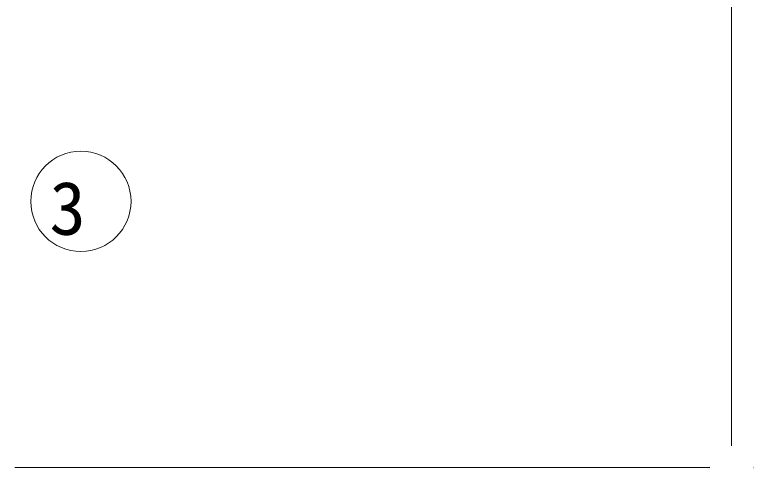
# Model space of a CAD drawing. Units: millimetres, scale not verified. Extents: x -8400 to 8400, y -5940 to 5940.
# Drawn here: x -4425 to -3791, y 2241 to 2649 of the extents above; entities that cross this region are included whole.
import ezdxf
from ezdxf.enums import TextEntityAlignment as Align

# ---------------------------------------------------------------- set-up
doc = ezdxf.new("R2010")
doc.units = ezdxf.units.MM
doc.header["$LTSCALE"] = 40
doc.layers.add('1-0_レイヤ0', color=7, linetype='Continuous', lineweight=13)
doc.styles.add('ＭＳ ゴシック', font='')
doc.styles.get('ＭＳ ゴシック').set_extended_font_data('MS Gothic')

msp = doc.modelspace()

# ---------------------------------------------------------------- linework, layer by layer
at = {"layer": '1-0_レイヤ0'}
msp.add_line((-4424.92, 2259.99), (-3809.44, 2259.99), dxfattribs=at)
msp.add_circle((-4368.15, 2488.45), 43.04, dxfattribs=at)

# ---------------------------------------------------------------- texts
at = {"layer": '1-0_レイヤ0', "style": 'ＭＳ ゴシック'}
msp.add_text('3', height=45.82, dxfattribs=at).set_placement((-4395.12, 2445.98), align=Align.BOTTOM_LEFT)

# ---------------------------------------------------------------- wipeouts: each hides what was drawn before it
msp.add_wipeout([(-3809.48, 2241.32), (-3806.24, 2241.61), (-3803.1, 2242.45), (-3803.1, 2242.45)])

# ---------------------------------------------------------------- next in the draw order: wipeouts: each hides what was drawn before it
msp.add_wipeout([(-3803.1, 2242.45), (-3800.15, 2243.83), (-3797.49, 2245.69), (-3797.49, 2245.69)])

# ---------------------------------------------------------------- next in the draw order: wipeouts: each hides what was drawn before it
msp.add_wipeout([(-3797.49, 2245.69), (-3795.19, 2247.99), (-3793.32, 2250.66), (-3793.32, 2250.66)])

# ---------------------------------------------------------------- next in the draw order: wipeouts: each hides what was drawn before it
msp.add_wipeout([(-3793.32, 2250.66), (-3791.94, 2253.61), (-3791.1, 2256.75), (-3791.1, 2256.75)])

# ---------------------------------------------------------------- next in the draw order: linework, layer by layer
at = {"layer": '1-0_レイヤ0'}
msp.add_solid([(-3791.1, 2256.75), (-3790.82, 2259.99), (-3791.1, 2263.23)], dxfattribs=at)

# ---------------------------------------------------------------- next in the draw order: wipeouts: each hides what was drawn before it
msp.add_wipeout([(-3791.1, 2263.23), (-3791.94, 2266.38), (-3793.32, 2269.32), (-3793.32, 2269.32)])

# ---------------------------------------------------------------- next in the draw order: wipeouts: each hides what was drawn before it
msp.add_wipeout([(-3793.32, 2269.32), (-3795.19, 2271.99), (-3797.49, 2274.29), (-3797.49, 2274.29)])

# ---------------------------------------------------------------- next in the draw order: wipeouts: each hides what was drawn before it
msp.add_wipeout([(-3797.49, 2274.29), (-3800.15, 2276.16), (-3803.1, 2277.53), (-3803.1, 2277.53)])

# ---------------------------------------------------------------- next in the draw order: wipeouts: each hides what was drawn before it
msp.add_wipeout([(-3803.1, 2277.53), (-3806.24, 2278.37), (-3809.48, 2278.66), (-3809.48, 2278.66)])

# ---------------------------------------------------------------- next in the draw order: wipeouts: each hides what was drawn before it
msp.add_wipeout([(-3809.48, 2278.66), (-3812.73, 2278.37), (-3815.87, 2277.53), (-3815.87, 2277.53)])

# ---------------------------------------------------------------- next in the draw order: wipeouts: each hides what was drawn before it
msp.add_wipeout([(-3815.87, 2277.53), (-3818.82, 2276.16), (-3821.48, 2274.29), (-3821.48, 2274.29)])

# ---------------------------------------------------------------- next in the draw order: wipeouts: each hides what was drawn before it
msp.add_wipeout([(-3821.48, 2274.29), (-3823.78, 2271.99), (-3825.65, 2269.32), (-3825.65, 2269.32)])

# ---------------------------------------------------------------- next in the draw order: wipeouts: each hides what was drawn before it
msp.add_wipeout([(-3825.65, 2269.32), (-3827.03, 2266.38), (-3827.87, 2263.23), (-3827.87, 2263.23)])

# ---------------------------------------------------------------- next in the draw order: linework, layer by layer
msp.add_solid([(-3827.87, 2263.23), (-3828.15, 2259.99), (-3827.87, 2256.75)], dxfattribs=at)

# ---------------------------------------------------------------- next in the draw order: wipeouts: each hides what was drawn before it
msp.add_wipeout([(-3827.87, 2256.75), (-3827.03, 2253.61), (-3825.65, 2250.66), (-3825.65, 2250.66)])

# ---------------------------------------------------------------- next in the draw order: wipeouts: each hides what was drawn before it
msp.add_wipeout([(-3825.65, 2250.66), (-3823.78, 2247.99), (-3821.48, 2245.69), (-3821.48, 2245.69)])

# ---------------------------------------------------------------- next in the draw order: wipeouts: each hides what was drawn before it
msp.add_wipeout([(-3821.48, 2245.69), (-3818.82, 2243.83), (-3815.87, 2242.45), (-3815.87, 2242.45)])

# ---------------------------------------------------------------- next in the draw order: wipeouts: each hides what was drawn before it
msp.add_wipeout([(-3815.87, 2242.45), (-3812.73, 2241.61), (-3809.48, 2241.32), (-3809.48, 2241.32)])

# ---------------------------------------------------------------- next in the draw order: wipeouts: each hides what was drawn before it
msp.add_wipeout([(-3809.48, 2241.32), (-3803.1, 2242.45), (-3797.49, 2245.69), (-3797.49, 2245.69)])

# ---------------------------------------------------------------- next in the draw order: wipeouts: each hides what was drawn before it
msp.add_wipeout([(-3797.49, 2245.69), (-3793.32, 2250.66), (-3791.1, 2256.75), (-3791.1, 2256.75)])

# ---------------------------------------------------------------- next in the draw order: wipeouts: each hides what was drawn before it
msp.add_wipeout([(-3791.1, 2256.75), (-3791.1, 2263.23), (-3793.32, 2269.32), (-3793.32, 2269.32)])

# ---------------------------------------------------------------- next in the draw order: wipeouts: each hides what was drawn before it
msp.add_wipeout([(-3793.32, 2269.32), (-3797.49, 2274.29), (-3803.1, 2277.53), (-3803.1, 2277.53)])

# ---------------------------------------------------------------- next in the draw order: wipeouts: each hides what was drawn before it
msp.add_wipeout([(-3803.1, 2277.53), (-3809.48, 2278.66), (-3815.87, 2277.53), (-3815.87, 2277.53)])

# ---------------------------------------------------------------- next in the draw order: wipeouts: each hides what was drawn before it
msp.add_wipeout([(-3815.87, 2277.53), (-3821.48, 2274.29), (-3825.65, 2269.32), (-3825.65, 2269.32)])

# ---------------------------------------------------------------- next in the draw order: wipeouts: each hides what was drawn before it
msp.add_wipeout([(-3825.65, 2269.32), (-3827.87, 2263.23), (-3827.87, 2256.75), (-3827.87, 2256.75)])

# ---------------------------------------------------------------- next in the draw order: wipeouts: each hides what was drawn before it
msp.add_wipeout([(-3827.87, 2256.75), (-3825.65, 2250.66), (-3821.48, 2245.69), (-3821.48, 2245.69)])

# ---------------------------------------------------------------- next in the draw order: wipeouts: each hides what was drawn before it
msp.add_wipeout([(-3821.48, 2245.69), (-3815.87, 2242.45), (-3809.48, 2241.32), (-3809.48, 2241.32)])

# ---------------------------------------------------------------- next in the draw order: wipeouts: each hides what was drawn before it
msp.add_wipeout([(-3809.48, 2241.32), (-3797.49, 2245.69), (-3791.1, 2256.75), (-3791.1, 2256.75)])

# ---------------------------------------------------------------- next in the draw order: wipeouts: each hides what was drawn before it
msp.add_wipeout([(-3791.1, 2256.75), (-3793.32, 2269.32), (-3803.1, 2277.53), (-3803.1, 2277.53)])

# ---------------------------------------------------------------- next in the draw order: wipeouts: each hides what was drawn before it
msp.add_wipeout([(-3803.1, 2277.53), (-3815.87, 2277.53), (-3825.65, 2269.32), (-3825.65, 2269.32)])

# ---------------------------------------------------------------- next in the draw order: wipeouts: each hides what was drawn before it
msp.add_wipeout([(-3825.65, 2269.32), (-3827.87, 2256.75), (-3821.48, 2245.69), (-3821.48, 2245.69)])

# ---------------------------------------------------------------- next in the draw order: wipeouts: each hides what was drawn before it
msp.add_wipeout([(-3821.48, 2245.69), (-3809.48, 2241.32), (-3791.1, 2256.75), (-3791.1, 2256.75)])

# ---------------------------------------------------------------- next in the draw order: wipeouts: each hides what was drawn before it
msp.add_wipeout([(-3791.1, 2256.75), (-3803.1, 2277.53), (-3825.65, 2269.32), (-3825.65, 2269.32)])

# ---------------------------------------------------------------- next in the draw order: linework, layer by layer
msp.add_line((-3809.48, 3448.82), (-3809.48, 2278.66), dxfattribs=at)

# ---------------------------------------------------------------- next in the draw order: wipeouts: each hides what was drawn before it
msp.add_wipeout([(-3825.65, 2269.32), (-3821.48, 2245.69), (-3791.1, 2256.75), (-3791.1, 2256.75)])

doc.saveas('drawing.dxf')
